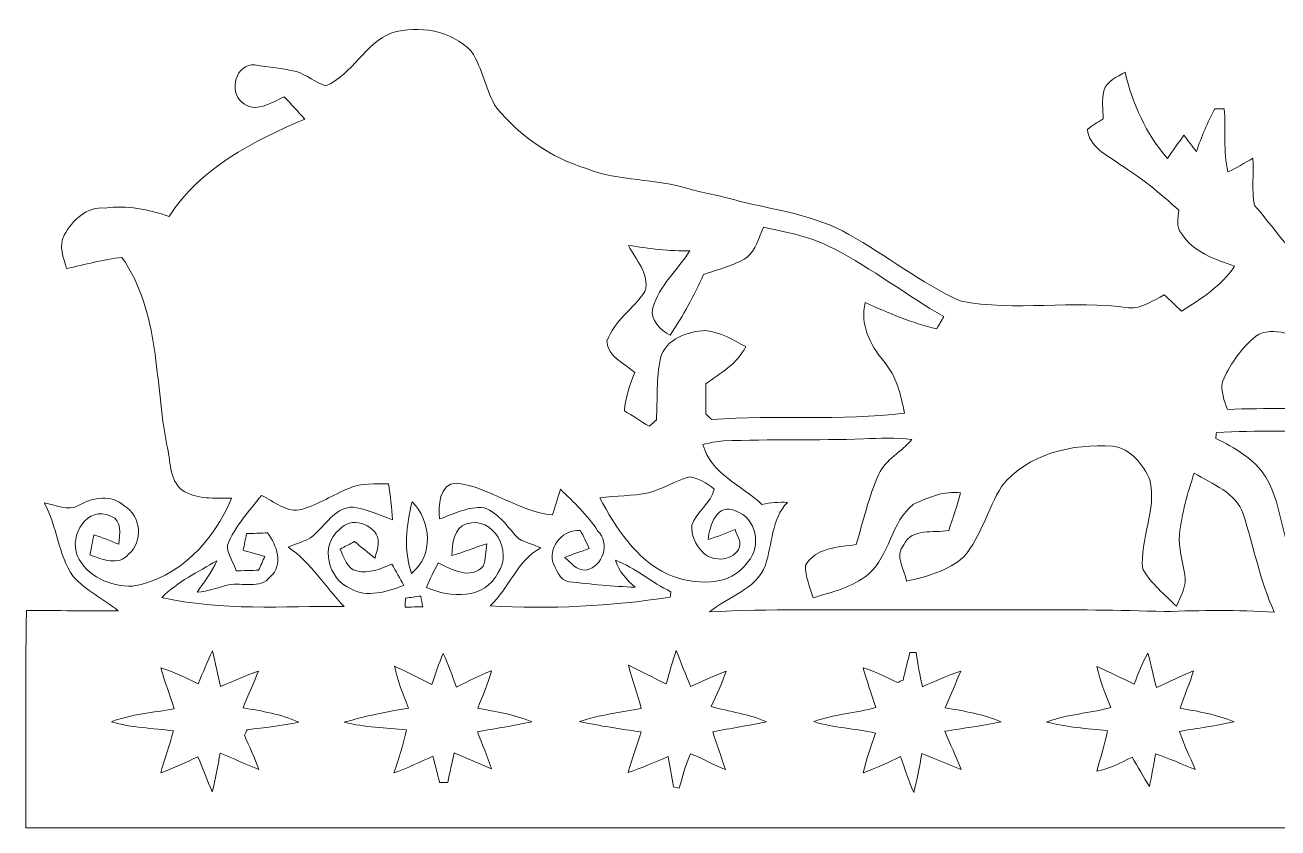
# Model space of a CAD drawing. Header units: centimetres. Extents: x -15.4 to 15.4, y -10.5 to 10.6.
# Drawn here: x -15.39 to 0.22, y -10.54 to -0.54 of the extents above; entities that cross this region are included whole.
import ezdxf

# ---------------------------------------------------------------- set-up
doc = ezdxf.new("R2010")
doc.units = ezdxf.units.CM
doc.header["$MEASUREMENT"] = 0
doc.layers.add('Layer 1', color=7, linetype='Continuous')

msp = doc.modelspace()

# ---------------------------------------------------------------- linework, layer by layer
at = {"layer": 'Layer 1', "color": 250, "lineweight": 9}
for points, knots in [([(-10.82243, -0.63284), (-10.48551, -0.53618), (-10.08123, -0.60003), (-9.83358, -0.86356), (-9.83358, -0.86356), (-9.68471, -1.07875), (-9.65931, -1.3518), (-9.51608, -1.57052), (-9.51608, -1.57052), (-9.22292, -1.92224), (-8.83946, -2.19106), (-8.39883, -2.32335), (-8.39883, -2.32335), (-7.99102, -2.49198), (-7.53312, -2.44048), (-7.11825, -2.57912), (-7.11825, -2.57912), (-6.91187, -2.6345), (-6.69915, -2.66802), (-6.49454, -2.73116), (-6.49454, -2.73116), (-6.0324, -2.84299), (-5.54768, -2.90614), (-5.12752, -3.14427), (-5.12752, -3.14427), (-4.66009, -3.40956), (-4.23323, -3.74716), (-3.74428, -3.97435), (-3.74428, -3.97435), (-3.05107, -4.11123), (-2.34058, -3.95566), (-1.64455, -4.05972), (-1.64455, -4.05972), (-1.48016, -4.07419), (-1.34116, -3.96553), (-1.1997, -3.89851), (-1.1997, -3.89851), (-1.12808, -3.96553), (-1.05647, -4.03327), (-0.9845, -4.101), (-0.9845, -4.101), (-0.73862, -3.9486), (-0.4885, -3.78421), (-0.3234, -3.54114), (-0.3234, -3.54114), (-0.56752, -3.45577), (-0.84304, -3.3644), (-0.98591, -3.13192), (-0.98591, -3.13192), (-1.05753, -3.04584), (-1.02825, -2.94142), (-1.01872, -2.84476), (-1.01872, -2.84476), (-1.24767, -2.6338), (-1.48933, -2.43589), (-1.75391, -2.27185), (-1.75391, -2.27185), (-1.90666, -2.15896), (-2.14091, -2.05418), (-2.15572, -1.83722), (-2.15572, -1.83722), (-2.09681, -1.78537), (-2.02802, -1.74691), (-1.96134, -1.70564), (-1.96134, -1.70564), (-1.9617, -1.58852), (-1.98286, -1.46857), (-1.95182, -1.35462), (-1.95182, -1.35462), (-1.91478, -1.23327), (-1.78848, -1.18106), (-1.68688, -1.12461), (-1.68688, -1.12461), (-1.59481, -1.51479), (-1.42653, -1.89402), (-1.16089, -2.19741), (-1.16089, -2.19741), (-1.09316, -2.1011), (-1.02472, -2.00515), (-0.95487, -1.91025), (-0.95487, -1.91025), (-0.90195, -1.97657), (-0.8508, -2.04466), (-0.79965, -2.11274), (-0.79965, -2.11274), (-0.73685, -1.92895), (-0.66136, -1.74974), (-0.56928, -1.57899), (-0.56928, -1.57899), (-0.54, -1.57934), (-0.48109, -1.5804), (-0.45181, -1.58076), (-0.45181, -1.58076), (-0.43135, -1.84287), (-0.46874, -2.10781), (-0.40736, -2.36674), (-0.40736, -2.36674), (-0.30011, -2.317), (-0.19992, -2.25421), (-0.09691, -2.19671), (-0.09691, -2.19671), (-0.0761, -2.39179), (-0.11914, -2.59711), (-0.07363, -2.7862), (-0.07363, -2.7862), (0.11828, -3.00386), (0.28197, -3.24728), (0.48976, -3.45048), (0.48976, -3.45048), (0.74164, -3.62934), (1.02421, -3.76445), (1.26234, -3.96447), (1.26234, -3.96447), (1.10747, -4.17367), (0.95013, -4.48976), (0.63439, -4.42344), (0.63439, -4.42344), (0.3998, -4.43367), (0.10276, -4.25022), (-0.09797, -4.44602), (-0.09797, -4.44602), (-0.26413, -4.59136), (-0.38725, -4.78257), (-0.47615, -4.98294), (-0.47615, -4.98294), (-0.49767, -5.10289), (-0.45287, -5.21578), (-0.41159, -5.32479), (-0.41159, -5.32479), (0.5462, -5.29339), (1.50293, -5.34842), (2.46037, -5.35795), (2.46037, -5.35795), (2.54328, -4.98612), (2.15169, -4.75752), (1.97495, -4.47706), (1.97495, -4.47706), (1.9238, -4.32149), (1.9298, -4.15392), (1.92415, -3.99234), (1.92415, -3.99234), (2.17039, -4.08195), (2.40252, -4.20719), (2.65581, -4.27774), (2.65581, -4.27774), (2.93698, -4.32113), (3.0989, -4.01245), (3.3716, -4.00293), (3.3716, -4.00293), (3.7406, -3.97259), (4.10855, -4.06396), (4.47897, -4.02409), (4.47897, -4.02409), (4.86173, -3.97929), (5.29283, -4.14086), (5.63784, -3.90838), (5.63784, -3.90838), (5.7599, -3.9673), (5.91089, -4.08195), (6.04459, -3.99376), (6.04459, -3.99376), (6.23651, -3.87275), (6.39279, -3.70307), (6.5406, -3.53303), (6.5406, -3.53303), (6.30636, -3.45154), (6.04601, -3.37075), (5.88937, -3.16649), (5.88937, -3.16649), (5.78319, -3.07442), (5.81952, -2.94107), (5.83434, -2.825), (5.83434, -2.825), (5.6008, -2.63697), (5.38666, -2.42213), (5.1249, -2.27255), (5.1249, -2.27255), (4.93723, -2.17801), (4.77742, -2.03654), (4.68428, -1.84746), (4.68428, -1.84746), (4.77742, -1.76491), (4.9217, -1.7007), (4.88572, -1.54124), (4.88572, -1.54124), (4.85997, -1.33275), (4.98697, -1.17365), (5.17782, -1.12426), (5.17782, -1.12426), (5.26813, -1.52219), (5.44417, -1.90319), (5.72427, -2.20411), (5.72427, -2.20411), (5.76696, -2.1131), (5.80859, -2.02137), (5.85233, -1.93071), (5.85233, -1.93071), (5.87738, -1.93212), (5.92783, -1.93565), (5.95287, -1.93706), (5.95287, -1.93706), (5.98603, -1.99915), (6.01884, -2.06159), (6.05306, -2.12333), (6.05306, -2.12333), (6.11833, -1.90849), (6.19946, -1.67953), (6.38961, -1.54266), (6.38961, -1.54266), (6.41184, -1.8217), (6.42912, -2.10181), (6.46017, -2.3805), (6.46017, -2.3805), (6.55506, -2.31453), (6.64149, -2.23798), (6.73039, -2.16425), (6.73039, -2.16425), (6.77696, -2.39708), (6.66196, -2.68883), (6.85069, -2.87616), (6.85069, -2.87616), (6.96746, -2.99751), (7.06765, -3.13192), (7.16784, -3.26774), (7.16784, -3.26774), (7.41231, -3.5736), (7.79578, -3.69742), (8.12281, -3.88792), (8.12281, -3.88792), (8.03356, -4.08407), (7.91255, -4.28621), (7.72452, -4.40051), (7.72452, -4.40051), (7.52062, -4.46683), (7.31213, -4.38216), (7.10751, -4.36135), (7.10751, -4.36135), (6.98545, -4.31196), (6.86233, -4.34936), (6.7752, -4.43931), (6.7752, -4.43931), (6.58611, -4.59595), (6.44535, -4.80973), (6.36598, -5.04115), (6.36598, -5.04115), (6.3695, -5.14981), (6.41783, -5.25035), (6.45135, -5.3523), (6.45135, -5.3523), (7.47793, -5.33572), (8.50381, -5.42356), (9.53039, -5.37806), (9.53039, -5.37806), (9.55438, -5.05385), (9.30285, -4.82843), (9.12611, -4.59066), (9.12611, -4.59066), (9.00052, -4.45413), (8.98253, -4.26257), (8.92926, -4.09253), (8.92926, -4.09253), (8.95501, -4.06466), (8.98112, -4.03715), (9.00722, -4.00963), (9.00722, -4.00963), (9.27674, -4.11864), (9.53357, -4.29362), (9.83625, -4.28409), (9.83625, -4.28409), (10.05674, -4.21424), (10.22007, -3.98458), (10.47654, -4.02409), (10.47654, -4.02409), (11.08932, -4.03009), (11.70597, -3.98811), (12.31628, -4.06114), (12.31628, -4.06114), (12.44398, -4.05337), (12.55123, -3.96836), (12.66764, -3.92144), (12.66764, -3.92144), (12.75972, -3.97365), (12.84968, -4.02974), (12.94704, -4.07419), (12.94704, -4.07419), (13.22256, -3.97471), (13.42047, -3.74575), (13.59933, -3.52386), (13.59933, -3.52386), (13.33545, -3.47447), (13.07122, -3.35099), (12.90648, -3.13404), (12.90648, -3.13404), (12.83874, -3.05184), (12.87367, -2.94389), (12.88707, -2.8504), (12.88707, -2.8504), (12.59003, -2.55724), (12.24184, -2.32794), (11.89753, -2.09616), (11.89753, -2.09616), (11.78429, -2.02208), (11.77441, -1.87815), (11.75571, -1.75714), (11.75571, -1.75714), (11.81745, -1.76208), (11.8806, -1.76773), (11.94304, -1.77372), (11.94304, -1.77372), (11.95115, -1.61956), (11.92434, -1.45799), (11.97091, -1.30806), (11.97091, -1.30806), (12.00724, -1.19235), (12.14165, -1.16871), (12.23831, -1.12497), (12.23831, -1.12497), (12.29264, -1.52537), (12.48067, -1.89191), (12.74561, -2.19388), (12.74561, -2.19388), (12.81405, -2.09793), (12.88213, -2.00162), (12.95692, -1.9106), (12.95692, -1.9106), (13.02395, -1.98327), (13.08569, -2.06053), (13.1446, -2.14061), (13.1446, -2.14061), (13.16436, -1.91731), (13.27231, -1.72398), (13.40671, -1.55042), (13.40671, -1.55042), (13.47092, -1.83123), (13.46528, -2.12368), (13.53583, -2.40379), (13.53583, -2.40379), (13.62156, -2.32476), (13.70763, -2.24574), (13.80571, -2.18189), (13.80571, -2.18189), (13.83075, -2.39955), (13.73303, -2.65355), (13.86391, -2.8497), (13.86391, -2.8497), (14.11262, -3.12663), (14.31688, -3.46812), (14.6686, -3.62898), (14.6686, -3.62898), (14.82171, -3.73199), (15.05242, -3.76304), (15.1325, -3.94648), (15.1325, -3.94648), (15.10534, -4.14016), (14.93883, -4.29503), (14.78713, -4.40792), (14.78713, -4.40792), (14.52925, -4.47283), (14.27419, -4.34195), (14.01526, -4.34865), (14.01526, -4.34865), (13.73691, -4.42097), (13.59122, -4.68908), (13.46598, -4.92368), (13.46598, -4.92368), (13.38872, -5.05667), (13.46598, -5.21013), (13.43388, -5.35054), (13.43388, -5.35054), (13.35591, -5.44473), (13.23597, -5.49094), (13.1386, -5.56221), (13.1386, -5.56221), (13.44693, -5.7266), (13.77784, -5.89205), (13.98174, -6.18839), (13.98174, -6.18839), (14.10028, -6.41311), (14.15354, -6.66499), (14.21422, -6.90982), (14.21422, -6.90982), (14.29395, -7.2573), (14.51726, -7.54164), (14.67601, -7.85456), (14.67601, -7.85456), (14.89438, -7.83833), (15.11239, -7.82527), (15.33218, -7.81504), (15.33218, -7.81504), (15.35969, -7.95228), (15.36922, -8.09198), (15.36357, -8.23203), (15.36357, -8.23203), (15.34946, -9.00073), (15.38791, -9.77049), (15.34876, -10.53884), (15.34876, -10.53884), (5.10515, -10.54096), (-5.13846, -10.53955), (-15.38173, -10.53955), (-15.38173, -10.53955), (-15.3789, -9.63749), (-15.3916, -8.73509), (-15.37291, -7.83339), (-15.37291, -7.83339), (-14.99191, -7.82704), (-14.61091, -7.84291), (-14.23026, -7.8348), (-14.23026, -7.8348), (-14.41512, -7.69016), (-14.63137, -7.58327), (-14.79153, -7.409), (-14.79153, -7.409), (-14.98273, -7.13348), (-14.98979, -6.77858), (-15.15489, -6.48931), (-15.15489, -6.48931), (-15.01166, -6.51435), (-14.85715, -6.60361), (-14.7178, -6.51788), (-14.7178, -6.51788), (-14.54458, -6.42228), (-14.31528, -6.37853), (-14.15653, -6.52846), (-14.15653, -6.52846), (-13.94663, -6.647), (-13.91523, -6.97649), (-14.1015, -7.12889), (-14.1015, -7.12889), (-14.22285, -7.28164), (-14.4324, -7.19416), (-14.58304, -7.13877), (-14.58304, -7.13877), (-14.57104, -7.07597), (-14.54705, -6.95074), (-14.53506, -6.88794), (-14.53506, -6.88794), (-14.42958, -6.92287), (-14.32516, -6.96414), (-14.22179, -7.00613), (-14.22179, -7.00613), (-14.21474, -6.87983), (-14.17311, -6.71191), (-14.32198, -6.65617), (-14.32198, -6.65617), (-14.62078, -6.51506), (-14.84268, -6.89606), (-14.74108, -7.14724), (-14.74108, -7.14724), (-14.62855, -7.40723), (-14.32375, -7.5367), (-14.05387, -7.52753), (-14.05387, -7.52753), (-13.47496, -7.43404), (-13.03223, -6.9585), (-12.82091, -6.43286), (-12.82091, -6.43286), (-13.02517, -6.42722), (-13.25377, -6.45297), (-13.43333, -6.33161), (-13.43333, -6.33161), (-13.60655, -6.19826), (-13.57268, -5.95696), (-13.6263, -5.76964), (-13.6263, -5.76964), (-13.778, -4.98753), (-13.70744, -4.11546), (-14.1844, -3.43107), (-14.1844, -3.43107), (-14.41829, -3.45577), (-14.64407, -3.5228), (-14.87373, -3.57042), (-14.87373, -3.57042), (-14.91112, -3.43813), (-14.97709, -3.28432), (-14.90301, -3.1545), (-14.90301, -3.1545), (-14.80599, -2.96788), (-14.62043, -2.79643), (-14.3943, -2.81618), (-14.3943, -2.81618), (-14.12125, -2.77914), (-13.85349, -2.83417), (-13.59702, -2.92166), (-13.59702, -2.92166), (-13.20897, -2.31524), (-12.54927, -1.98292), (-11.90828, -1.70776), (-11.90828, -1.70776), (-11.99188, -1.61356), (-12.0769, -1.52078), (-12.16298, -1.42906), (-12.16298, -1.42906), (-12.31926, -1.50103), (-12.53552, -1.64567), (-12.68933, -1.4975), (-12.68933, -1.4975), (-12.86078, -1.36133), (-12.76165, -1.00855), (-12.5274, -1.03324), (-12.5274, -1.03324), (-12.3556, -1.05829), (-12.18168, -1.07664), (-12.01199, -1.11544), (-12.01199, -1.11544), (-11.88005, -1.15495), (-11.77528, -1.25479), (-11.64263, -1.29183), (-11.64263, -1.29183), (-11.31102, -1.15037), (-11.15898, -0.76337), (-10.82243, -0.63284), (-10.82243, -0.63284), (-10.82243, -0.63284), (-10.82243, -0.63284), (-10.82243, -0.63284)], [0, 0, 0, 0, 0.00769231, 0.00769231, 0.00769231, 0.00769231, 0.01538462, 0.01538462, 0.01538462, 0.01538462, 0.02307692, 0.02307692, 0.02307692, 0.02307692, 0.03076923, 0.03076923, 0.03076923, 0.03076923, 0.03846154, 0.03846154, 0.03846154, 0.03846154, 0.04615385, 0.04615385, 0.04615385, 0.04615385, 0.05384615, 0.05384615, 0.05384615, 0.05384615, 0.06153846, 0.06153846, 0.06153846, 0.06153846, 0.06923077, 0.06923077, 0.06923077, 0.06923077, 0.07692308, 0.07692308, 0.07692308, 0.07692308, 0.08461538, 0.08461538, 0.08461538, 0.08461538, 0.09230769, 0.09230769, 0.09230769, 0.09230769, 0.1, 0.1, 0.1, 0.1, 0.10769231, 0.10769231, 0.10769231, 0.10769231, 0.11538462, 0.11538462, 0.11538462, 0.11538462, 0.12307692, 0.12307692, 0.12307692, 0.12307692, 0.13076923, 0.13076923, 0.13076923, 0.13076923, 0.13846154, 0.13846154, 0.13846154, 0.13846154, 0.14615385, 0.14615385, 0.14615385, 0.14615385, 0.15384615, 0.15384615, 0.15384615, 0.15384615, 0.16153846, 0.16153846, 0.16153846, 0.16153846, 0.16923077, 0.16923077, 0.16923077, 0.16923077, 0.17692308, 0.17692308, 0.17692308, 0.17692308, 0.18461538, 0.18461538, 0.18461538, 0.18461538, 0.19230769, 0.19230769, 0.19230769, 0.19230769, 0.2, 0.2, 0.2, 0.2, 0.20769231, 0.20769231, 0.20769231, 0.20769231, 0.21538462, 0.21538462, 0.21538462, 0.21538462, 0.22307692, 0.22307692, 0.22307692, 0.22307692, 0.23076923, 0.23076923, 0.23076923, 0.23076923, 0.23846154, 0.23846154, 0.23846154, 0.23846154, 0.24615385, 0.24615385, 0.24615385, 0.24615385, 0.25384615, 0.25384615, 0.25384615, 0.25384615, 0.26153846, 0.26153846, 0.26153846, 0.26153846, 0.26923077, 0.26923077, 0.26923077, 0.26923077, 0.27692308, 0.27692308, 0.27692308, 0.27692308, 0.28461538, 0.28461538, 0.28461538, 0.28461538, 0.29230769, 0.29230769, 0.29230769, 0.29230769, 0.3, 0.3, 0.3, 0.3, 0.30769231, 0.30769231, 0.30769231, 0.30769231, 0.31538462, 0.31538462, 0.31538462, 0.31538462, 0.32307692, 0.32307692, 0.32307692, 0.32307692, 0.33076923, 0.33076923, 0.33076923, 0.33076923, 0.33846154, 0.33846154, 0.33846154, 0.33846154, 0.34615385, 0.34615385, 0.34615385, 0.34615385, 0.35384615, 0.35384615, 0.35384615, 0.35384615, 0.36153846, 0.36153846, 0.36153846, 0.36153846, 0.36923077, 0.36923077, 0.36923077, 0.36923077, 0.37692308, 0.37692308, 0.37692308, 0.37692308, 0.38461538, 0.38461538, 0.38461538, 0.38461538, 0.39230769, 0.39230769, 0.39230769, 0.39230769, 0.4, 0.4, 0.4, 0.4, 0.40769231, 0.40769231, 0.40769231, 0.40769231, 0.41538462, 0.41538462, 0.41538462, 0.41538462, 0.42307692, 0.42307692, 0.42307692, 0.42307692, 0.43076923, 0.43076923, 0.43076923, 0.43076923, 0.43846154, 0.43846154, 0.43846154, 0.43846154, 0.44615385, 0.44615385, 0.44615385, 0.44615385, 0.45384615, 0.45384615, 0.45384615, 0.45384615, 0.46153846, 0.46153846, 0.46153846, 0.46153846, 0.46923077, 0.46923077, 0.46923077, 0.46923077, 0.47692308, 0.47692308, 0.47692308, 0.47692308, 0.48461538, 0.48461538, 0.48461538, 0.48461538, 0.49230769, 0.49230769, 0.49230769, 0.49230769, 0.5, 0.5, 0.5, 0.5, 0.50769231, 0.50769231, 0.50769231, 0.50769231, 0.51538462, 0.51538462, 0.51538462, 0.51538462, 0.52307692, 0.52307692, 0.52307692, 0.52307692, 0.53076923, 0.53076923, 0.53076923, 0.53076923, 0.53846154, 0.53846154, 0.53846154, 0.53846154, 0.54615385, 0.54615385, 0.54615385, 0.54615385, 0.55384615, 0.55384615, 0.55384615, 0.55384615, 0.56153846, 0.56153846, 0.56153846, 0.56153846, 0.56923077, 0.56923077, 0.56923077, 0.56923077, 0.57692308, 0.57692308, 0.57692308, 0.57692308, 0.58461538, 0.58461538, 0.58461538, 0.58461538, 0.59230769, 0.59230769, 0.59230769, 0.59230769, 0.6, 0.6, 0.6, 0.6, 0.60769231, 0.60769231, 0.60769231, 0.60769231, 0.61538462, 0.61538462, 0.61538462, 0.61538462, 0.62307692, 0.62307692, 0.62307692, 0.62307692, 0.63076923, 0.63076923, 0.63076923, 0.63076923, 0.63846154, 0.63846154, 0.63846154, 0.63846154, 0.64615385, 0.64615385, 0.64615385, 0.64615385, 0.65384615, 0.65384615, 0.65384615, 0.65384615, 0.66153846, 0.66153846, 0.66153846, 0.66153846, 0.66923077, 0.66923077, 0.66923077, 0.66923077, 0.67692308, 0.67692308, 0.67692308, 0.67692308, 0.68461538, 0.68461538, 0.68461538, 0.68461538, 0.69230769, 0.69230769, 0.69230769, 0.69230769, 0.7, 0.7, 0.7, 0.7, 0.70769231, 0.70769231, 0.70769231, 0.70769231, 0.71538462, 0.71538462, 0.71538462, 0.71538462, 0.72307692, 0.72307692, 0.72307692, 0.72307692, 0.73076923, 0.73076923, 0.73076923, 0.73076923, 0.73846154, 0.73846154, 0.73846154, 0.73846154, 0.74615385, 0.74615385, 0.74615385, 0.74615385, 0.75384615, 0.75384615, 0.75384615, 0.75384615, 0.76153846, 0.76153846, 0.76153846, 0.76153846, 0.76923077, 0.76923077, 0.76923077, 0.76923077, 0.77692308, 0.77692308, 0.77692308, 0.77692308, 0.78461538, 0.78461538, 0.78461538, 0.78461538, 0.79230769, 0.79230769, 0.79230769, 0.79230769, 0.8, 0.8, 0.8, 0.8, 0.80769231, 0.80769231, 0.80769231, 0.80769231, 0.81538462, 0.81538462, 0.81538462, 0.81538462, 0.82307692, 0.82307692, 0.82307692, 0.82307692, 0.83076923, 0.83076923, 0.83076923, 0.83076923, 0.83846154, 0.83846154, 0.83846154, 0.83846154, 0.84615385, 0.84615385, 0.84615385, 0.84615385, 0.85384615, 0.85384615, 0.85384615, 0.85384615, 0.86153846, 0.86153846, 0.86153846, 0.86153846, 0.86923077, 0.86923077, 0.86923077, 0.86923077, 0.87692308, 0.87692308, 0.87692308, 0.87692308, 0.88461538, 0.88461538, 0.88461538, 0.88461538, 0.89230769, 0.89230769, 0.89230769, 0.89230769, 0.9, 0.9, 0.9, 0.9, 0.90769231, 0.90769231, 0.90769231, 0.90769231, 0.91538462, 0.91538462, 0.91538462, 0.91538462, 0.92307692, 0.92307692, 0.92307692, 0.92307692, 0.93076923, 0.93076923, 0.93076923, 0.93076923, 0.93846154, 0.93846154, 0.93846154, 0.93846154, 0.94615385, 0.94615385, 0.94615385, 0.94615385, 0.95384615, 0.95384615, 0.95384615, 0.95384615, 0.96153846, 0.96153846, 0.96153846, 0.96153846, 0.96923077, 0.96923077, 0.96923077, 0.96923077, 0.97692308, 0.97692308, 0.97692308, 0.97692308, 0.98461538, 0.98461538, 0.98461538, 0.98461538, 1, 1, 1, 1]), ([(-6.19362, -3.05572), (-6.25112, -3.18554), (-6.28746, -3.33794), (-6.40105, -3.43319), (-6.40105, -3.43319), (-6.56651, -3.53373), (-6.75701, -3.58136), (-6.93798, -3.64415), (-6.93798, -3.64415), (-7.05722, -3.90697), (-7.19621, -4.15991), (-7.35426, -4.40157), (-7.35426, -4.40157), (-7.47738, -4.33524), (-7.6072, -4.21601), (-7.57157, -4.06149), (-7.57157, -4.06149), (-7.49431, -3.78209), (-7.25689, -3.58947), (-7.10908, -3.34782), (-7.10908, -3.34782), (-7.3659, -3.3584), (-7.62061, -3.31995), (-7.8739, -3.28114), (-7.8739, -3.28114), (-7.78429, -3.46459), (-7.60544, -3.63322), (-7.66894, -3.85617), (-7.66894, -3.85617), (-7.81216, -4.07066), (-8.05699, -4.22412), (-8.14272, -4.47636), (-8.14272, -4.47636), (-8.13779, -4.66932), (-7.92152, -4.74976), (-7.79699, -4.86512), (-7.79699, -4.86512), (-7.86296, -5.01752), (-7.91024, -5.17662), (-7.92541, -5.34313), (-7.92541, -5.34313), (-7.82239, -5.40663), (-7.71974, -5.47084), (-7.61708, -5.5361), (-7.61708, -5.5361), (-7.58709, -5.50894), (-7.55711, -5.48212), (-7.52677, -5.45567), (-7.52677, -5.45567), (-7.51054, -5.1999), (-7.53171, -4.93779), (-7.47632, -4.68626), (-7.47632, -4.68626), (-7.4107, -4.44637), (-7.13554, -4.35218), (-6.91293, -4.34159), (-6.91293, -4.34159), (-6.73125, -4.36241), (-6.57215, -4.45977), (-6.4134, -4.54268), (-6.4134, -4.54268), (-6.51641, -4.7554), (-6.72808, -4.87499), (-6.91187, -5.00799), (-6.91187, -5.00799), (-6.91152, -5.10148), (-6.91082, -5.28845), (-6.91046, -5.38158), (-6.91046, -5.38158), (-6.88647, -5.40522), (-6.86213, -5.4285), (-6.83779, -5.45249), (-6.83779, -5.45249), (-6.03946, -5.3904), (-5.23195, -5.47013), (-4.43643, -5.37276), (-4.43643, -5.37276), (-4.47982, -5.13958), (-4.53697, -4.90639), (-4.69678, -4.72224), (-4.69678, -4.72224), (-4.86647, -4.52186), (-4.99276, -4.26081), (-4.92574, -3.99517), (-4.92574, -3.99517), (-4.63541, -4.12181), (-4.34471, -4.25234), (-4.03391, -4.32078), (-4.03391, -4.32078), (-4.00463, -4.27033), (-3.975, -4.21989), (-3.94572, -4.16944), (-3.94572, -4.16944), (-4.40997, -3.90168), (-4.83684, -3.57183), (-5.31238, -3.32418), (-5.31238, -3.32418), (-5.58719, -3.1806), (-5.89199, -3.11499), (-6.19362, -3.05572), (-6.19362, -3.05572), (-6.19362, -3.05572), (-6.19362, -3.05572), (-6.19362, -3.05572)], [0, 0, 0, 0, 0.03703704, 0.03703704, 0.03703704, 0.03703704, 0.07407407, 0.07407407, 0.07407407, 0.07407407, 0.11111111, 0.11111111, 0.11111111, 0.11111111, 0.14814815, 0.14814815, 0.14814815, 0.14814815, 0.18518519, 0.18518519, 0.18518519, 0.18518519, 0.22222222, 0.22222222, 0.22222222, 0.22222222, 0.25925926, 0.25925926, 0.25925926, 0.25925926, 0.2962963, 0.2962963, 0.2962963, 0.2962963, 0.33333333, 0.33333333, 0.33333333, 0.33333333, 0.37037037, 0.37037037, 0.37037037, 0.37037037, 0.40740741, 0.40740741, 0.40740741, 0.40740741, 0.44444444, 0.44444444, 0.44444444, 0.44444444, 0.48148148, 0.48148148, 0.48148148, 0.48148148, 0.51851852, 0.51851852, 0.51851852, 0.51851852, 0.55555556, 0.55555556, 0.55555556, 0.55555556, 0.59259259, 0.59259259, 0.59259259, 0.59259259, 0.62962963, 0.62962963, 0.62962963, 0.62962963, 0.66666667, 0.66666667, 0.66666667, 0.66666667, 0.7037037, 0.7037037, 0.7037037, 0.7037037, 0.74074074, 0.74074074, 0.74074074, 0.74074074, 0.77777778, 0.77777778, 0.77777778, 0.77777778, 0.81481481, 0.81481481, 0.81481481, 0.81481481, 0.85185185, 0.85185185, 0.85185185, 0.85185185, 0.88888889, 0.88888889, 0.88888889, 0.88888889, 0.92592593, 0.92592593, 0.92592593, 0.92592593, 1, 1, 1, 1]), ([(-0.55023, -5.61406), (-0.55235, -5.63241), (-0.55658, -5.66874), (-0.5587, -5.68674), (-0.5587, -5.68674), (-0.32163, -5.80139), (-0.08174, -5.94285), (0.06536, -6.16793), (0.06536, -6.16793), (0.29502, -6.55986), (0.25622, -7.06151), (0.52927, -7.43299), (0.52927, -7.43299), (0.62628, -7.55187), (0.67355, -7.7078), (0.78044, -7.81822), (0.78044, -7.81822), (0.91238, -7.87149), (1.06196, -7.81822), (1.19849, -7.83409), (1.19849, -7.83409), (2.71437, -7.81787), (4.23132, -7.8094), (5.7472, -7.84433), (5.7472, -7.84433), (6.18324, -7.82563), (6.61998, -7.82563), (7.05601, -7.85209), (7.05601, -7.85209), (6.80695, -7.49578), (6.80554, -7.03893), (6.65031, -6.64382), (6.65031, -6.64382), (6.55013, -6.36231), (6.24074, -6.25365), (6.00297, -6.11183), (6.00297, -6.11183), (5.94194, -6.39723), (5.86538, -6.68298), (5.85339, -6.97579), (5.85339, -6.97579), (5.90983, -7.23049), (5.92677, -7.49613), (5.8548, -7.74908), (5.8548, -7.74908), (5.65089, -7.64218), (5.5052, -7.45909), (5.35668, -7.28905), (5.35668, -7.28905), (5.40924, -6.93204), (5.52319, -6.57962), (5.48826, -6.21449), (5.48826, -6.21449), (5.40536, -6.04198), (5.2773, -5.87618), (5.10374, -5.78904), (5.10374, -5.78904), (4.57139, -5.7206), (3.96462, -5.84831), (3.6196, -6.29351), (3.6196, -6.29351), (3.43122, -6.57503), (3.40723, -6.95533), (3.12818, -7.17687), (3.12818, -7.17687), (2.93027, -7.31939), (2.69673, -7.40441), (2.46143, -7.46297), (2.46143, -7.46297), (2.42263, -7.30951), (2.34501, -7.14053), (2.40181, -6.98284), (2.40181, -6.98284), (2.55527, -6.82762), (2.79093, -6.85196), (2.98707, -6.80645), (2.98707, -6.80645), (3.04351, -6.65088), (3.08585, -6.49072), (3.11478, -6.32809), (3.11478, -6.32809), (2.87453, -6.39123), (2.59972, -6.41946), (2.41134, -6.59937), (2.41134, -6.59937), (2.25753, -6.81492), (2.22613, -7.0982), (2.05115, -7.30105), (2.05115, -7.30105), (1.84724, -7.45592), (1.61124, -7.61855), (1.34842, -7.64042), (1.34842, -7.64042), (1.21613, -7.55963), (1.19461, -7.37478), (1.20448, -7.23578), (1.20448, -7.23578), (1.32972, -7.02764), (1.58301, -7.00789), (1.79891, -7.02906), (1.79891, -7.02906), (1.89593, -6.7994), (1.95661, -6.55669), (2.02222, -6.31715), (2.02222, -6.31715), (2.09066, -6.07338), (2.27093, -5.88112), (2.46214, -5.72484), (2.46214, -5.72484), (2.45931, -5.68956), (2.45649, -5.65499), (2.45367, -5.62041), (2.45367, -5.62041), (1.45249, -5.65993), (0.4513, -5.55691), (-0.55023, -5.61406), (-0.55023, -5.61406), (-0.55023, -5.61406), (-0.55023, -5.61406), (-0.55023, -5.61406)], [0, 0, 0, 0, 0.03225806, 0.03225806, 0.03225806, 0.03225806, 0.06451613, 0.06451613, 0.06451613, 0.06451613, 0.09677419, 0.09677419, 0.09677419, 0.09677419, 0.12903226, 0.12903226, 0.12903226, 0.12903226, 0.16129032, 0.16129032, 0.16129032, 0.16129032, 0.19354839, 0.19354839, 0.19354839, 0.19354839, 0.22580645, 0.22580645, 0.22580645, 0.22580645, 0.25806452, 0.25806452, 0.25806452, 0.25806452, 0.29032258, 0.29032258, 0.29032258, 0.29032258, 0.32258065, 0.32258065, 0.32258065, 0.32258065, 0.35483871, 0.35483871, 0.35483871, 0.35483871, 0.38709677, 0.38709677, 0.38709677, 0.38709677, 0.41935484, 0.41935484, 0.41935484, 0.41935484, 0.4516129, 0.4516129, 0.4516129, 0.4516129, 0.48387097, 0.48387097, 0.48387097, 0.48387097, 0.51612903, 0.51612903, 0.51612903, 0.51612903, 0.5483871, 0.5483871, 0.5483871, 0.5483871, 0.58064516, 0.58064516, 0.58064516, 0.58064516, 0.61290323, 0.61290323, 0.61290323, 0.61290323, 0.64516129, 0.64516129, 0.64516129, 0.64516129, 0.67741935, 0.67741935, 0.67741935, 0.67741935, 0.70967742, 0.70967742, 0.70967742, 0.70967742, 0.74193548, 0.74193548, 0.74193548, 0.74193548, 0.77419355, 0.77419355, 0.77419355, 0.77419355, 0.80645161, 0.80645161, 0.80645161, 0.80645161, 0.83870968, 0.83870968, 0.83870968, 0.83870968, 0.87096774, 0.87096774, 0.87096774, 0.87096774, 0.90322581, 0.90322581, 0.90322581, 0.90322581, 0.93548387, 0.93548387, 0.93548387, 0.93548387, 1, 1, 1, 1]), ([(-4.94549, -5.69203), (-5.52687, -5.71425), (-6.1086, -5.69379), (-6.68962, -5.71919), (-6.68962, -5.71919), (-6.77676, -5.72201), (-6.86213, -5.74283), (-6.94609, -5.76399), (-6.94609, -5.76399), (-6.85296, -6.12841), (-6.46314, -6.27058), (-6.21196, -6.50871), (-6.21196, -6.50871), (-6.10754, -6.48966), (-6.00171, -6.47802), (-5.89517, -6.48366), (-5.89517, -6.48366), (-6.09625, -6.69603), (-6.08073, -7.00401), (-6.16892, -7.26683), (-6.16892, -7.26683), (-6.27864, -7.57163), (-6.636, -7.65312), (-6.86425, -7.84962), (-6.86425, -7.84962), (-6.11777, -7.80905), (-5.36988, -7.82563), (-4.62235, -7.82351), (-4.62235, -7.82351), (-3.48111, -7.83127), (-2.33952, -7.8034), (-1.19899, -7.84538), (-1.19899, -7.84538), (-0.7425, -7.82916), (-0.2853, -7.82175), (0.17085, -7.85314), (0.17085, -7.85314), (-0.00731, -7.46156), (-0.08421, -7.03399), (-0.21651, -6.62689), (-0.21651, -6.62689), (-0.30717, -6.35913), (-0.60456, -6.25753), (-0.82575, -6.12136), (-0.82575, -6.12136), (-0.91395, -6.36654), (-0.97815, -6.62371), (-1.01096, -6.88265), (-1.01096, -6.88265), (-1.0219, -7.05128), (-0.97145, -7.21603), (-0.94358, -7.38078), (-0.94358, -7.38078), (-0.91571, -7.52224), (-0.99367, -7.65312), (-1.0473, -7.77836), (-1.0473, -7.77836), (-1.19582, -7.63336), (-1.36092, -7.49719), (-1.46851, -7.31798), (-1.46851, -7.31798), (-1.50802, -6.94263), (-1.2893, -6.5775), (-1.37891, -6.20356), (-1.37891, -6.20356), (-1.46322, -6.012), (-1.62056, -5.81374), (-1.83928, -5.7834), (-1.83928, -5.7834), (-2.34129, -5.75094), (-2.90009, -5.8723), (-3.22711, -6.28611), (-3.22711, -6.28611), (-3.40068, -6.56868), (-3.47723, -6.90629), (-3.6956, -7.16205), (-3.6956, -7.16205), (-3.89527, -7.33703), (-4.15704, -7.41076), (-4.41068, -7.46509), (-4.41068, -7.46509), (-4.4382, -7.31728), (-4.56484, -7.15006), (-4.44455, -7.01177), (-4.44455, -7.01177), (-4.34224, -6.79587), (-4.07731, -6.87101), (-3.88504, -6.83362), (-3.88504, -6.83362), (-3.83459, -6.67839), (-3.77744, -6.52494), (-3.73687, -6.36689), (-3.73687, -6.36689), (-3.93937, -6.33373), (-4.14116, -6.42475), (-4.32249, -6.5073), (-4.32249, -6.5073), (-4.60613, -6.72461), (-4.61671, -7.14759), (-4.88799, -7.38078), (-4.88799, -7.38078), (-5.08272, -7.54235), (-5.33813, -7.60056), (-5.57414, -7.67288), (-5.57414, -7.67288), (-5.61189, -7.54023), (-5.67362, -7.40935), (-5.6708, -7.2693), (-5.6708, -7.2693), (-5.53851, -7.04528), (-5.26546, -7.04387), (-5.03898, -7.0093), (-5.03898, -7.0093), (-4.94655, -6.71614), (-4.88481, -6.41311), (-4.7564, -6.13265), (-4.7564, -6.13265), (-4.66715, -5.94779), (-4.47347, -5.8536), (-4.34471, -5.70085), (-4.34471, -5.70085), (-4.54368, -5.67192), (-4.74582, -5.68709), (-4.94549, -5.69203), (-4.94549, -5.69203), (-4.94549, -5.69203), (-4.94549, -5.69203), (-4.94549, -5.69203)], [0, 0, 0, 0, 0.03030303, 0.03030303, 0.03030303, 0.03030303, 0.06060606, 0.06060606, 0.06060606, 0.06060606, 0.09090909, 0.09090909, 0.09090909, 0.09090909, 0.12121212, 0.12121212, 0.12121212, 0.12121212, 0.15151515, 0.15151515, 0.15151515, 0.15151515, 0.18181818, 0.18181818, 0.18181818, 0.18181818, 0.21212121, 0.21212121, 0.21212121, 0.21212121, 0.24242424, 0.24242424, 0.24242424, 0.24242424, 0.27272727, 0.27272727, 0.27272727, 0.27272727, 0.3030303, 0.3030303, 0.3030303, 0.3030303, 0.33333333, 0.33333333, 0.33333333, 0.33333333, 0.36363636, 0.36363636, 0.36363636, 0.36363636, 0.39393939, 0.39393939, 0.39393939, 0.39393939, 0.42424242, 0.42424242, 0.42424242, 0.42424242, 0.45454545, 0.45454545, 0.45454545, 0.45454545, 0.48484848, 0.48484848, 0.48484848, 0.48484848, 0.51515152, 0.51515152, 0.51515152, 0.51515152, 0.54545455, 0.54545455, 0.54545455, 0.54545455, 0.57575758, 0.57575758, 0.57575758, 0.57575758, 0.60606061, 0.60606061, 0.60606061, 0.60606061, 0.63636364, 0.63636364, 0.63636364, 0.63636364, 0.66666667, 0.66666667, 0.66666667, 0.66666667, 0.6969697, 0.6969697, 0.6969697, 0.6969697, 0.72727273, 0.72727273, 0.72727273, 0.72727273, 0.75757576, 0.75757576, 0.75757576, 0.75757576, 0.78787879, 0.78787879, 0.78787879, 0.78787879, 0.81818182, 0.81818182, 0.81818182, 0.81818182, 0.84848485, 0.84848485, 0.84848485, 0.84848485, 0.87878788, 0.87878788, 0.87878788, 0.87878788, 0.90909091, 0.90909091, 0.90909091, 0.90909091, 0.93939394, 0.93939394, 0.93939394, 0.93939394, 1, 1, 1, 1]), ([(-11.35759, -6.30974), (-11.55444, -6.39053), (-11.73612, -6.50659), (-11.93932, -6.5708), (-11.93932, -6.5708), (-12.12665, -6.6223), (-12.29069, -6.47131), (-12.44626, -6.39653), (-12.44626, -6.39653), (-12.59866, -6.59514), (-12.77858, -6.78105), (-12.86995, -7.01847), (-12.86995, -7.01847), (-12.877, -7.13312), (-12.79093, -7.23049), (-12.76059, -7.33809), (-12.76059, -7.33809), (-12.69109, -7.33562), (-12.5521, -7.33139), (-12.4826, -7.32892), (-12.4826, -7.32892), (-12.45614, -7.27212), (-12.43003, -7.21532), (-12.40428, -7.15853), (-12.40428, -7.15853), (-12.49424, -7.13207), (-12.58385, -7.10631), (-12.67345, -7.08091), (-12.67345, -7.08091), (-12.6604, -7.01142), (-12.64664, -6.94227), (-12.63182, -6.87313), (-12.63182, -6.87313), (-12.56691, -6.87101), (-12.43744, -6.86643), (-12.37253, -6.86431), (-12.37253, -6.86431), (-12.2547, -7.0153), (-12.16863, -7.26295), (-12.3369, -7.41182), (-12.3369, -7.41182), (-12.46743, -7.56951), (-12.68368, -7.47779), (-12.85866, -7.51307), (-12.85866, -7.51307), (-12.98778, -7.54376), (-13.11266, -7.59244), (-13.24601, -7.60267), (-13.24601, -7.60267), (-13.1624, -7.47391), (-13.06503, -7.35361), (-13.00153, -7.21285), (-13.00153, -7.21285), (-13.23895, -7.34938), (-13.49084, -7.47497), (-13.6891, -7.66758), (-13.6891, -7.66758), (-12.94615, -7.83939), (-12.17286, -7.7773), (-11.41721, -7.78047), (-11.41721, -7.78047), (-11.65322, -7.536), (-11.8282, -7.23437), (-12.11465, -7.0414), (-12.11465, -7.0414), (-11.99577, -6.9839), (-11.8483, -6.96732), (-11.76152, -6.85902), (-11.76152, -6.85902), (-11.62641, -6.73625), (-11.50717, -6.53975), (-11.30256, -6.54328), (-11.30256, -6.54328), (-11.13322, -6.56656), (-10.97553, -6.64065), (-10.81608, -6.70062), (-10.81608, -6.70062), (-10.81925, -6.54998), (-10.84359, -6.40076), (-10.863, -6.25224), (-10.863, -6.25224), (-11.02915, -6.25365), (-11.20307, -6.24024), (-11.35759, -6.30974), (-11.35759, -6.30974), (-11.35759, -6.30974), (-11.35759, -6.30974), (-11.35759, -6.30974)], [0, 0, 0, 0, 0.04347826, 0.04347826, 0.04347826, 0.04347826, 0.08695652, 0.08695652, 0.08695652, 0.08695652, 0.13043478, 0.13043478, 0.13043478, 0.13043478, 0.17391304, 0.17391304, 0.17391304, 0.17391304, 0.2173913, 0.2173913, 0.2173913, 0.2173913, 0.26086957, 0.26086957, 0.26086957, 0.26086957, 0.30434783, 0.30434783, 0.30434783, 0.30434783, 0.34782609, 0.34782609, 0.34782609, 0.34782609, 0.39130435, 0.39130435, 0.39130435, 0.39130435, 0.43478261, 0.43478261, 0.43478261, 0.43478261, 0.47826087, 0.47826087, 0.47826087, 0.47826087, 0.52173913, 0.52173913, 0.52173913, 0.52173913, 0.56521739, 0.56521739, 0.56521739, 0.56521739, 0.60869565, 0.60869565, 0.60869565, 0.60869565, 0.65217391, 0.65217391, 0.65217391, 0.65217391, 0.69565217, 0.69565217, 0.69565217, 0.69565217, 0.73913043, 0.73913043, 0.73913043, 0.73913043, 0.7826087, 0.7826087, 0.7826087, 0.7826087, 0.82608696, 0.82608696, 0.82608696, 0.82608696, 0.86956522, 0.86956522, 0.86956522, 0.86956522, 0.91304348, 0.91304348, 0.91304348, 0.91304348, 1, 1, 1, 1]), ([(-10.22976, -6.69074), (-10.04736, -6.63077), (-9.87168, -6.52776), (-9.67201, -6.55316), (-9.67201, -6.55316), (-9.48045, -6.61736), (-9.3785, -6.80046), (-9.24409, -6.93592), (-9.24409, -6.93592), (-9.15802, -6.98602), (-9.05854, -7.01142), (-8.96645, -7.05058), (-8.96645, -7.05058), (-9.26384, -7.21109), (-9.36016, -7.55222), (-9.59899, -7.77271), (-9.59899, -7.77271), (-8.85004, -7.81646), (-8.0965, -7.78047), (-7.35532, -7.66476), (-7.35532, -7.66476), (-7.35249, -7.64783), (-7.34756, -7.61396), (-7.34509, -7.59703), (-7.34509, -7.59703), (-7.58674, -7.48626), (-7.785, -7.29823), (-8.03477, -7.20439), (-8.03477, -7.20439), (-7.99596, -7.34373), (-7.89612, -7.4478), (-7.7917, -7.54199), (-7.7917, -7.54199), (-8.06616, -7.52894), (-8.34134, -7.50636), (-8.61367, -7.47214), (-8.61367, -7.47214), (-8.7375, -7.45627), (-8.77807, -7.31551), (-8.81934, -7.2185), (-8.81934, -7.2185), (-8.85956, -7.01777), (-8.68035, -6.81386), (-8.47821, -6.83644), (-8.47821, -6.83644), (-8.42707, -6.90523), (-8.40271, -6.98108), (-8.36391, -7.05939), (-8.36391, -7.05939), (-8.46587, -7.09538), (-8.56817, -7.13101), (-8.66942, -7.16911), (-8.66942, -7.16911), (-8.59181, -7.23472), (-8.51525, -7.3395), (-8.40131, -7.3268), (-8.40131, -7.3268), (-8.19034, -7.29011), (-8.09932, -6.98708), (-8.25949, -6.8375), (-8.25949, -6.8375), (-8.38119, -6.63853), (-8.55829, -6.48296), (-8.72198, -6.32033), (-8.72198, -6.32033), (-8.75726, -6.42651), (-8.78724, -6.53411), (-8.82112, -6.641), (-8.82112, -6.641), (-9.24832, -6.59726), (-9.59369, -6.29845), (-10.01667, -6.24271), (-10.01667, -6.24271), (-10.2414, -6.25577), (-10.23717, -6.52776), (-10.22976, -6.69074), (-10.22976, -6.69074), (-10.22976, -6.69074), (-10.22976, -6.69074), (-10.22976, -6.69074)], [0, 0, 0, 0, 0.04761905, 0.04761905, 0.04761905, 0.04761905, 0.0952381, 0.0952381, 0.0952381, 0.0952381, 0.14285714, 0.14285714, 0.14285714, 0.14285714, 0.19047619, 0.19047619, 0.19047619, 0.19047619, 0.23809524, 0.23809524, 0.23809524, 0.23809524, 0.28571429, 0.28571429, 0.28571429, 0.28571429, 0.33333333, 0.33333333, 0.33333333, 0.33333333, 0.38095238, 0.38095238, 0.38095238, 0.38095238, 0.42857143, 0.42857143, 0.42857143, 0.42857143, 0.47619048, 0.47619048, 0.47619048, 0.47619048, 0.52380952, 0.52380952, 0.52380952, 0.52380952, 0.57142857, 0.57142857, 0.57142857, 0.57142857, 0.61904762, 0.61904762, 0.61904762, 0.61904762, 0.66666667, 0.66666667, 0.66666667, 0.66666667, 0.71428571, 0.71428571, 0.71428571, 0.71428571, 0.76190476, 0.76190476, 0.76190476, 0.76190476, 0.80952381, 0.80952381, 0.80952381, 0.80952381, 0.85714286, 0.85714286, 0.85714286, 0.85714286, 0.9047619, 0.9047619, 0.9047619, 0.9047619, 1, 1, 1, 1]), ([(-7.11331, -6.16722), (-7.2897, -6.21555), (-7.4481, -6.31503), (-7.62484, -6.36372), (-7.62484, -6.36372), (-7.82451, -6.40958), (-8.03053, -6.39511), (-8.23197, -6.42722), (-8.23197, -6.42722), (-8.03018, -6.80398), (-7.78571, -7.18745), (-7.38707, -7.37901), (-7.38707, -7.37901), (-7.06957, -7.51801), (-6.60143, -7.54658), (-6.38553, -7.22414), (-6.38553, -7.22414), (-6.21302, -7.03294), (-6.28217, -6.67522), (-6.53334, -6.59408), (-6.53334, -6.59408), (-6.77711, -6.47449), (-6.86354, -6.77964), (-6.88295, -6.94545), (-6.88295, -6.94545), (-6.76724, -6.91405), (-6.65682, -6.86607), (-6.54569, -6.82198), (-6.54569, -6.82198), (-6.52311, -6.901), (-6.45397, -6.98849), (-6.5023, -7.07068), (-6.5023, -7.07068), (-6.59826, -7.22661), (-6.84449, -7.22449), (-6.96162, -7.09397), (-6.96162, -7.09397), (-7.04064, -7.00754), (-7.09461, -6.8883), (-7.08509, -6.76976), (-7.08509, -6.76976), (-7.0297, -6.59831), (-6.84414, -6.49707), (-6.80675, -6.3175), (-6.80675, -6.3175), (-6.89635, -6.2473), (-6.99901, -6.18027), (-7.11331, -6.16722), (-7.11331, -6.16722), (-7.11331, -6.16722), (-7.11331, -6.16722), (-7.11331, -6.16722)], [0, 0, 0, 0, 0.07142857, 0.07142857, 0.07142857, 0.07142857, 0.14285714, 0.14285714, 0.14285714, 0.14285714, 0.21428571, 0.21428571, 0.21428571, 0.21428571, 0.28571429, 0.28571429, 0.28571429, 0.28571429, 0.35714286, 0.35714286, 0.35714286, 0.35714286, 0.42857143, 0.42857143, 0.42857143, 0.42857143, 0.5, 0.5, 0.5, 0.5, 0.57142857, 0.57142857, 0.57142857, 0.57142857, 0.64285714, 0.64285714, 0.64285714, 0.64285714, 0.71428571, 0.71428571, 0.71428571, 0.71428571, 0.78571429, 0.78571429, 0.78571429, 0.78571429, 0.85714286, 0.85714286, 0.85714286, 0.85714286, 1, 1, 1, 1]), ([(-10.57054, -6.47731), (-10.64463, -6.768), (-10.67497, -7.0795), (-10.57936, -7.36843), (-10.57936, -7.36843), (-10.29784, -7.15464), (-10.33206, -6.71156), (-10.57054, -6.47731), (-10.57054, -6.47731), (-10.57054, -6.47731), (-10.57054, -6.47731), (-10.57054, -6.47731)], [0, 0, 0, 0, 0.25, 0.25, 0.25, 0.25, 0.5, 0.5, 0.5, 0.5, 1, 1, 1, 1]), ([(-11.47648, -6.8255), (-11.72624, -7.02094), (-11.6123, -7.44286), (-11.33925, -7.55787), (-11.33925, -7.55787), (-11.12511, -7.68064), (-10.88628, -7.59421), (-10.6725, -7.51906), (-10.6725, -7.51906), (-10.72118, -7.42946), (-10.77163, -7.34091), (-10.82243, -7.25272), (-10.82243, -7.25272), (-10.96001, -7.3081), (-11.10782, -7.37725), (-11.26022, -7.33809), (-11.26022, -7.33809), (-11.3844, -7.31269), (-11.4158, -7.15888), (-11.46766, -7.06821), (-11.46766, -7.06821), (-11.40698, -7.03576), (-11.34665, -7.0033), (-11.28633, -6.97085), (-11.28633, -6.97085), (-11.20237, -7.0414), (-11.11876, -7.11231), (-11.03092, -7.17863), (-11.03092, -7.17863), (-11.01363, -7.1042), (-10.98647, -7.02976), (-10.99105, -6.95215), (-10.99105, -6.95215), (-11.0348, -6.74613), (-11.33995, -6.65053), (-11.47648, -6.8255), (-11.47648, -6.8255), (-11.47648, -6.8255), (-11.47648, -6.8255), (-11.47648, -6.8255)], [0, 0, 0, 0, 0.09090909, 0.09090909, 0.09090909, 0.09090909, 0.18181818, 0.18181818, 0.18181818, 0.18181818, 0.27272727, 0.27272727, 0.27272727, 0.27272727, 0.36363636, 0.36363636, 0.36363636, 0.36363636, 0.45454545, 0.45454545, 0.45454545, 0.45454545, 0.54545455, 0.54545455, 0.54545455, 0.54545455, 0.63636364, 0.63636364, 0.63636364, 0.63636364, 0.72727273, 0.72727273, 0.72727273, 0.72727273, 0.81818182, 0.81818182, 0.81818182, 0.81818182, 1, 1, 1, 1]), ([(-9.89073, -6.75177), (-10.05371, -6.80116), (-10.06854, -7.00542), (-10.07312, -7.14477), (-10.07312, -7.14477), (-9.92495, -7.10773), (-9.78597, -7.04281), (-9.63991, -6.99907), (-9.63991, -6.99907), (-9.65296, -7.0922), (-9.64943, -7.19063), (-9.68365, -7.27988), (-9.68365, -7.27988), (-9.83287, -7.44957), (-10.08088, -7.32539), (-10.24386, -7.23684), (-10.24386, -7.23684), (-10.29642, -7.33738), (-10.34617, -7.43969), (-10.39203, -7.54376), (-10.39203, -7.54376), (-10.09711, -7.67711), (-9.66178, -7.69722), (-9.49844, -7.35855), (-9.49844, -7.35855), (-9.31147, -7.10138), (-9.557, -6.64418), (-9.89073, -6.75177), (-9.89073, -6.75177), (-9.89073, -6.75177), (-9.89073, -6.75177), (-9.89073, -6.75177)], [0, 0, 0, 0, 0.11111111, 0.11111111, 0.11111111, 0.11111111, 0.22222222, 0.22222222, 0.22222222, 0.22222222, 0.33333333, 0.33333333, 0.33333333, 0.33333333, 0.44444444, 0.44444444, 0.44444444, 0.44444444, 0.55555556, 0.55555556, 0.55555556, 0.55555556, 0.66666667, 0.66666667, 0.66666667, 0.66666667, 0.77777778, 0.77777778, 0.77777778, 0.77777778, 1, 1, 1, 1]), ([(-10.65274, -7.67781), (-10.6538, -7.70568), (-10.65521, -7.76107), (-10.65592, -7.78859), (-10.65592, -7.78859), (-10.60122, -7.78823), (-10.49117, -7.78718), (-10.43648, -7.78682), (-10.43648, -7.78682), (-10.44494, -7.74167), (-10.45376, -7.69651), (-10.46259, -7.65171), (-10.46259, -7.65171), (-10.52609, -7.65982), (-10.58959, -7.66899), (-10.65274, -7.67781), (-10.65274, -7.67781), (-10.65274, -7.67781), (-10.65274, -7.67781), (-10.65274, -7.67781)], [0, 0, 0, 0, 0.16666667, 0.16666667, 0.16666667, 0.16666667, 0.33333333, 0.33333333, 0.33333333, 0.33333333, 0.5, 0.5, 0.5, 0.5, 0.66666667, 0.66666667, 0.66666667, 0.66666667, 1, 1, 1, 1]), ([(-13.23613, -8.74638), (-13.38642, -8.67088), (-13.5374, -8.59504), (-13.69862, -8.546), (-13.69862, -8.546), (-13.65347, -8.71921), (-13.58538, -8.88502), (-13.53352, -9.05612), (-13.53352, -9.05612), (-13.79528, -9.10515), (-14.06551, -9.12209), (-14.31634, -9.21663), (-14.31634, -9.21663), (-14.06692, -9.29459), (-13.80128, -9.29565), (-13.54411, -9.33234), (-13.54411, -9.33234), (-13.5882, -9.50838), (-13.65841, -9.67665), (-13.70003, -9.85375), (-13.70003, -9.85375), (-13.54128, -9.79942), (-13.39065, -9.72463), (-13.23825, -9.65549), (-13.23825, -9.65549), (-13.17898, -9.80013), (-13.12007, -9.94582), (-13.05974, -10.09117), (-13.05974, -10.09117), (-13.02094, -9.93136), (-12.98919, -9.76943), (-12.96097, -9.60786), (-12.96097, -9.60786), (-12.79904, -9.67418), (-12.64241, -9.75215), (-12.47801, -9.81212), (-12.47801, -9.81212), (-12.53058, -9.66642), (-12.5969, -9.52637), (-12.65969, -9.38491), (-12.65969, -9.38491), (-12.65052, -9.36797), (-12.63218, -9.3334), (-12.62265, -9.31647), (-12.62265, -9.31647), (-12.40746, -9.29318), (-12.19226, -9.26426), (-11.97954, -9.22228), (-11.97954, -9.22228), (-12.20038, -9.1242), (-12.43991, -9.08434), (-12.67627, -9.04342), (-12.67627, -9.04342), (-12.61383, -8.88996), (-12.54539, -8.73932), (-12.48366, -8.58586), (-12.48366, -8.58586), (-12.64558, -8.63772), (-12.79798, -8.71428), (-12.95567, -8.77742), (-12.95567, -8.77742), (-12.98989, -8.6289), (-13.02411, -8.48074), (-13.05798, -8.33257), (-13.05798, -8.33257), (-13.12077, -8.46874), (-13.17757, -8.60774), (-13.23613, -8.74638), (-13.23613, -8.74638), (-13.23613, -8.74638), (-13.23613, -8.74638), (-13.23613, -8.74638)], [0, 0, 0, 0, 0.05263158, 0.05263158, 0.05263158, 0.05263158, 0.10526316, 0.10526316, 0.10526316, 0.10526316, 0.15789474, 0.15789474, 0.15789474, 0.15789474, 0.21052632, 0.21052632, 0.21052632, 0.21052632, 0.26315789, 0.26315789, 0.26315789, 0.26315789, 0.31578947, 0.31578947, 0.31578947, 0.31578947, 0.36842105, 0.36842105, 0.36842105, 0.36842105, 0.42105263, 0.42105263, 0.42105263, 0.42105263, 0.47368421, 0.47368421, 0.47368421, 0.47368421, 0.52631579, 0.52631579, 0.52631579, 0.52631579, 0.57894737, 0.57894737, 0.57894737, 0.57894737, 0.63157895, 0.63157895, 0.63157895, 0.63157895, 0.68421053, 0.68421053, 0.68421053, 0.68421053, 0.73684211, 0.73684211, 0.73684211, 0.73684211, 0.78947368, 0.78947368, 0.78947368, 0.78947368, 0.84210526, 0.84210526, 0.84210526, 0.84210526, 0.89473684, 0.89473684, 0.89473684, 0.89473684, 1, 1, 1, 1]), ([(-10.18318, -8.36573), (-10.23786, -8.49273), (-10.27984, -8.62432), (-10.32571, -8.75484), (-10.32571, -8.75484), (-10.47812, -8.67512), (-10.63193, -8.59821), (-10.78785, -8.52589), (-10.78785, -8.52589), (-10.75328, -8.70651), (-10.68202, -8.87691), (-10.61393, -9.0473), (-10.61393, -9.0473), (-10.8831, -9.09422), (-11.15227, -9.14502), (-11.41439, -9.22439), (-11.41439, -9.22439), (-11.16109, -9.28683), (-10.89898, -9.29354), (-10.64039, -9.31929), (-10.64039, -9.31929), (-10.67849, -9.50097), (-10.73776, -9.67701), (-10.79562, -9.85304), (-10.79562, -9.85304), (-10.62805, -9.79942), (-10.47141, -9.71793), (-10.31089, -9.64667), (-10.31089, -9.64667), (-10.28302, -9.75532), (-10.2555, -9.86398), (-10.22763, -9.97299), (-10.22763, -9.97299), (-10.20223, -9.97334), (-10.15179, -9.97369), (-10.12639, -9.97369), (-10.12639, -9.97369), (-10.09922, -9.85093), (-10.07312, -9.72781), (-10.04595, -9.60539), (-10.04595, -9.60539), (-9.88861, -9.66607), (-9.73692, -9.74015), (-9.58099, -9.80542), (-9.58099, -9.80542), (-9.62897, -9.64773), (-9.70095, -9.49921), (-9.75456, -9.34363), (-9.75456, -9.34363), (-9.5302, -9.30024), (-9.30336, -9.26884), (-9.08005, -9.21698), (-9.08005, -9.21698), (-9.29383, -9.12773), (-9.52455, -9.09034), (-9.75069, -9.04765), (-9.75069, -9.04765), (-9.69213, -8.89384), (-9.62227, -8.74356), (-9.5817, -8.58339), (-9.5817, -8.58339), (-9.73198, -8.63843), (-9.87274, -8.71498), (-10.01632, -8.78483), (-10.01632, -8.78483), (-10.07135, -8.64478), (-10.11933, -8.5019), (-10.18318, -8.36573), (-10.18318, -8.36573), (-10.18318, -8.36573), (-10.18318, -8.36573), (-10.18318, -8.36573)], [0, 0, 0, 0, 0.05263158, 0.05263158, 0.05263158, 0.05263158, 0.10526316, 0.10526316, 0.10526316, 0.10526316, 0.15789474, 0.15789474, 0.15789474, 0.15789474, 0.21052632, 0.21052632, 0.21052632, 0.21052632, 0.26315789, 0.26315789, 0.26315789, 0.26315789, 0.31578947, 0.31578947, 0.31578947, 0.31578947, 0.36842105, 0.36842105, 0.36842105, 0.36842105, 0.42105263, 0.42105263, 0.42105263, 0.42105263, 0.47368421, 0.47368421, 0.47368421, 0.47368421, 0.52631579, 0.52631579, 0.52631579, 0.52631579, 0.57894737, 0.57894737, 0.57894737, 0.57894737, 0.63157895, 0.63157895, 0.63157895, 0.63157895, 0.68421053, 0.68421053, 0.68421053, 0.68421053, 0.73684211, 0.73684211, 0.73684211, 0.73684211, 0.78947368, 0.78947368, 0.78947368, 0.78947368, 0.84210526, 0.84210526, 0.84210526, 0.84210526, 0.89473684, 0.89473684, 0.89473684, 0.89473684, 1, 1, 1, 1]), ([(-7.40435, -8.74673), (-7.5631, -8.67265), (-7.71656, -8.58728), (-7.87602, -8.5146), (-7.87602, -8.5146), (-7.82627, -8.69452), (-7.76277, -8.87056), (-7.71515, -9.05118), (-7.71515, -9.05118), (-7.97268, -9.10127), (-8.23586, -9.13055), (-8.48456, -9.21628), (-8.48456, -9.21628), (-8.23056, -9.26919), (-7.97374, -9.30871), (-7.71656, -9.34469), (-7.71656, -9.34469), (-7.76807, -9.51437), (-7.83333, -9.67983), (-7.87954, -9.85163), (-7.87954, -9.85163), (-7.70845, -9.79554), (-7.54511, -9.71934), (-7.3786, -9.65231), (-7.3786, -9.65231), (-7.35567, -9.77719), (-7.33591, -9.90102), (-7.31545, -10.02731), (-7.31545, -10.02731), (-7.29746, -10.03225), (-7.26148, -10.04213), (-7.24349, -10.04707), (-7.24349, -10.04707), (-7.19939, -9.90278), (-7.16376, -9.75426), (-7.10202, -9.61633), (-7.10202, -9.61633), (-6.95209, -9.67242), (-6.81521, -9.75779), (-6.66528, -9.81424), (-6.66528, -9.81424), (-6.71714, -9.65619), (-6.77676, -9.50168), (-6.82368, -9.34257), (-6.82368, -9.34257), (-6.60037, -9.29918), (-6.3753, -9.26496), (-6.15305, -9.21663), (-6.15305, -9.21663), (-6.3753, -9.12632), (-6.61378, -9.08857), (-6.8452, -9.02966), (-6.8452, -9.02966), (-6.77782, -8.88361), (-6.70832, -8.73826), (-6.65576, -8.58622), (-6.65576, -8.58622), (-6.80604, -8.64478), (-6.9535, -8.7111), (-7.10096, -8.77636), (-7.10096, -8.77636), (-7.16411, -8.62961), (-7.21985, -8.47862), (-7.27912, -8.33151), (-7.27912, -8.33151), (-7.33027, -8.46663), (-7.36202, -8.60809), (-7.40435, -8.74673), (-7.40435, -8.74673), (-7.40435, -8.74673), (-7.40435, -8.74673), (-7.40435, -8.74673)], [0, 0, 0, 0, 0.05263158, 0.05263158, 0.05263158, 0.05263158, 0.10526316, 0.10526316, 0.10526316, 0.10526316, 0.15789474, 0.15789474, 0.15789474, 0.15789474, 0.21052632, 0.21052632, 0.21052632, 0.21052632, 0.26315789, 0.26315789, 0.26315789, 0.26315789, 0.31578947, 0.31578947, 0.31578947, 0.31578947, 0.36842105, 0.36842105, 0.36842105, 0.36842105, 0.42105263, 0.42105263, 0.42105263, 0.42105263, 0.47368421, 0.47368421, 0.47368421, 0.47368421, 0.52631579, 0.52631579, 0.52631579, 0.52631579, 0.57894737, 0.57894737, 0.57894737, 0.57894737, 0.63157895, 0.63157895, 0.63157895, 0.63157895, 0.68421053, 0.68421053, 0.68421053, 0.68421053, 0.73684211, 0.73684211, 0.73684211, 0.73684211, 0.78947368, 0.78947368, 0.78947368, 0.78947368, 0.84210526, 0.84210526, 0.84210526, 0.84210526, 0.89473684, 0.89473684, 0.89473684, 0.89473684, 1, 1, 1, 1]), ([(-4.36905, -8.3555), (-4.39763, -8.46909), (-4.4255, -8.58304), (-4.45373, -8.69769), (-4.45373, -8.69769), (-4.47137, -8.70581), (-4.50664, -8.72204), (-4.52427, -8.73015), (-4.52427, -8.73015), (-4.66151, -8.65783), (-4.80226, -8.5908), (-4.95078, -8.54565), (-4.95078, -8.54565), (-4.90386, -8.71181), (-4.84671, -8.87514), (-4.79133, -9.03918), (-4.79133, -9.03918), (-5.04603, -9.11327), (-5.31592, -9.12244), (-5.56532, -9.21557), (-5.56532, -9.21557), (-5.31592, -9.29318), (-5.05132, -9.302), (-4.79732, -9.35951), (-4.79732, -9.35951), (-4.85095, -9.52355), (-4.91233, -9.68547), (-4.9515, -9.85375), (-4.9515, -9.85375), (-4.79098, -9.79871), (-4.63857, -9.72287), (-4.48406, -9.65266), (-4.48406, -9.65266), (-4.43114, -9.80224), (-4.38563, -9.95535), (-4.32037, -10.10069), (-4.32037, -10.10069), (-4.27839, -9.94018), (-4.24981, -9.77649), (-4.21983, -9.61351), (-4.21983, -9.61351), (-4.05614, -9.67842), (-3.89562, -9.7525), (-3.72911, -9.81106), (-3.72911, -9.81106), (-3.79297, -9.65055), (-3.86952, -9.49603), (-3.93372, -9.33622), (-3.93372, -9.33622), (-3.69983, -9.29636), (-3.46347, -9.27061), (-3.23134, -9.2191), (-3.23134, -9.2191), (-3.45324, -9.12561), (-3.69137, -9.08434), (-3.92737, -9.04342), (-3.92737, -9.04342), (-3.86493, -8.88996), (-3.79685, -8.73932), (-3.73476, -8.58586), (-3.73476, -8.58586), (-3.89845, -8.63808), (-4.05367, -8.71216), (-4.21101, -8.7806), (-4.21101, -8.7806), (-4.24699, -8.64054), (-4.27133, -8.49732), (-4.28862, -8.35409), (-4.28862, -8.35409), (-4.30874, -8.35444), (-4.34895, -8.35515), (-4.36905, -8.3555), (-4.36905, -8.3555), (-4.36905, -8.3555), (-4.36905, -8.3555), (-4.36905, -8.3555)], [0, 0, 0, 0, 0.05, 0.05, 0.05, 0.05, 0.1, 0.1, 0.1, 0.1, 0.15, 0.15, 0.15, 0.15, 0.2, 0.2, 0.2, 0.2, 0.25, 0.25, 0.25, 0.25, 0.3, 0.3, 0.3, 0.3, 0.35, 0.35, 0.35, 0.35, 0.4, 0.4, 0.4, 0.4, 0.45, 0.45, 0.45, 0.45, 0.5, 0.5, 0.5, 0.5, 0.55, 0.55, 0.55, 0.55, 0.6, 0.6, 0.6, 0.6, 0.65, 0.65, 0.65, 0.65, 0.7, 0.7, 0.7, 0.7, 0.75, 0.75, 0.75, 0.75, 0.8, 0.8, 0.8, 0.8, 0.85, 0.85, 0.85, 0.85, 0.9, 0.9, 0.9, 0.9, 1, 1, 1, 1]), ([(-1.57399, -8.74779), (-1.72957, -8.67512), (-1.88338, -8.59821), (-2.03966, -8.5273), (-2.03966, -8.5273), (-2.00438, -8.7051), (-1.93524, -8.87338), (-1.86504, -9.03989), (-1.86504, -9.03989), (-2.12856, -9.11538), (-2.40902, -9.12068), (-2.66549, -9.22192), (-2.66549, -9.22192), (-2.41784, -9.28472), (-2.16137, -9.30377), (-1.90772, -9.32917), (-1.90772, -9.32917), (-1.94088, -9.50026), (-1.99345, -9.66713), (-2.04178, -9.83434), (-2.04178, -9.83434), (-1.88479, -9.80189), (-1.74086, -9.72992), (-1.59904, -9.65831), (-1.59904, -9.65831), (-1.52919, -9.78108), (-1.45934, -9.90525), (-1.38526, -10.02626), (-1.38526, -10.02626), (-1.35421, -9.89149), (-1.3334, -9.75321), (-1.30941, -9.61739), (-1.30941, -9.61739), (-1.14149, -9.67277), (-0.98027, -9.74686), (-0.81482, -9.81071), (-0.81482, -9.81071), (-0.8822, -9.65372), (-0.95593, -9.49956), (-1.0099, -9.33763), (-1.0099, -9.33763), (-0.78377, -9.29742), (-0.55517, -9.26955), (-0.33081, -9.21804), (-0.33081, -9.21804), (-0.54494, -9.12703), (-0.77636, -9.09034), (-1.00285, -9.04765), (-1.00285, -9.04765), (-0.94993, -8.89243), (-0.88255, -8.7425), (-0.83669, -8.58481), (-0.83669, -8.58481), (-0.99473, -8.64443), (-1.1429, -8.72592), (-1.29847, -8.79083), (-1.29847, -8.79083), (-1.33411, -8.64831), (-1.36586, -8.50437), (-1.4029, -8.36291), (-1.4029, -8.36291), (-1.47522, -8.48391), (-1.52249, -8.61691), (-1.57399, -8.74779), (-1.57399, -8.74779), (-1.57399, -8.74779), (-1.57399, -8.74779), (-1.57399, -8.74779)], [0, 0, 0, 0, 0.05555556, 0.05555556, 0.05555556, 0.05555556, 0.11111111, 0.11111111, 0.11111111, 0.11111111, 0.16666667, 0.16666667, 0.16666667, 0.16666667, 0.22222222, 0.22222222, 0.22222222, 0.22222222, 0.27777778, 0.27777778, 0.27777778, 0.27777778, 0.33333333, 0.33333333, 0.33333333, 0.33333333, 0.38888889, 0.38888889, 0.38888889, 0.38888889, 0.44444444, 0.44444444, 0.44444444, 0.44444444, 0.5, 0.5, 0.5, 0.5, 0.55555556, 0.55555556, 0.55555556, 0.55555556, 0.61111111, 0.61111111, 0.61111111, 0.61111111, 0.66666667, 0.66666667, 0.66666667, 0.66666667, 0.72222222, 0.72222222, 0.72222222, 0.72222222, 0.77777778, 0.77777778, 0.77777778, 0.77777778, 0.83333333, 0.83333333, 0.83333333, 0.83333333, 0.88888889, 0.88888889, 0.88888889, 0.88888889, 1, 1, 1, 1])]:
    msp.add_open_spline(points, degree=3, knots=knots, dxfattribs=at)

doc.saveas('drawing.dxf')
